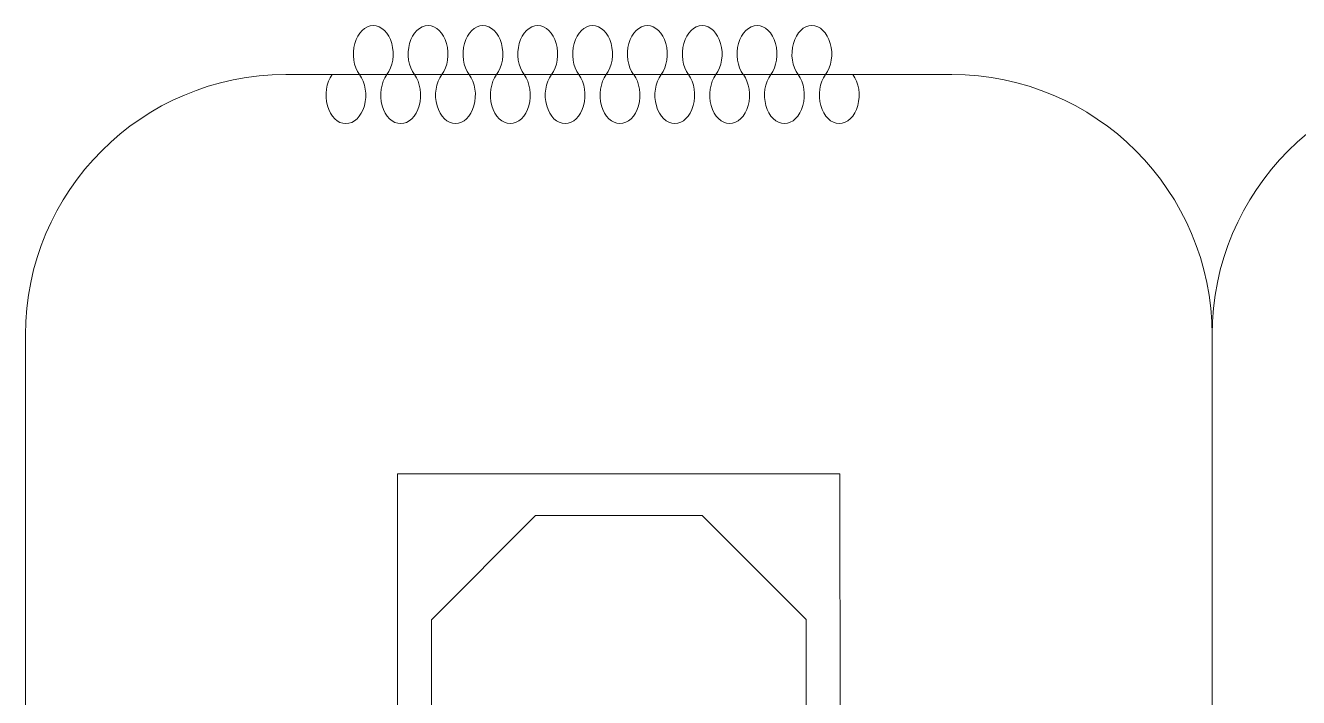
# Model space of a CAD drawing. Header units: metres. Extents: x -18745 to 220762, y -1579758 to -1356048.
# Drawn here: x 152433 to 154879, y -1409724 to -1408433 of the extents above; entities that cross this region are included whole.
import ezdxf

# ---------------------------------------------------------------- set-up
doc = ezdxf.new("R2010")
doc.units = ezdxf.units.M
doc.layers.get('0').update_dxf_attribs({"lineweight": 0})
doc.layers.add('A-100 - Copy$0$Medical Equipment and Furniture', color=8, linetype='Continuous', lineweight=0)
doc.layers.add('A-100 - Copy$0$Medical Equipment and Furniture1', color=8, linetype='Continuous', lineweight=5)

# ---------------------------------------------------------------- blocks, each defined once
blk = doc.blocks.new('A-100 - Copy$0$HF16786E-P')
at = {"layer": 'A-100 - Copy$0$Medical Equipment and Furniture1'}
for p, q in [((0, 0.425), (-2.14, 0.425)), ((-2.14, 0.425), (-2.14, -0.425)), ((-1.86, 0.36), (-2.06, 0.16)), ((-0.28, 0.36), (-1.86, 0.36)), ((-2.06, 0.16), (-2.06, -0.16)), ((-2.06, -0.16), (-1.86, -0.36)), ((-1.86, -0.36), (-0.28, -0.36)), ((-2.14, -0.425), (0, -0.425))]:
    blk.add_line(p, q, dxfattribs=at)
blk = doc.blocks.new('A-100 - Copy$0$CURTAIN')
for centre, start, end in [((-0.3386, 0.0395), 313.5684, 226.4316), ((-0.1881, 0.0395), 313.5684, 226.4316), ((-0.0376, 0.0395), 313.5684, 226.4316), ((0.1129, 0.0395), 313.5684, 226.4316), ((0.2633, 0.0395), 313.5684, 226.4316), ((0.4138, 0.0395), 313.5684, 226.4316), ((0.5643, 0.0395), 313.5684, 226.4316), ((0.7148, 0.0395), 313.5684, 226.4316), ((0.8653, 0.0395), 313.5684, 226.4316), ((0.0376, -0.0395), 133.5684, 46.4316), ((0.1881, -0.0395), 133.5684, 46.4316), ((0.3386, -0.0395), 133.5684, 46.4316), ((0.4891, -0.0395), 133.5684, 46.4316), ((0.6396, -0.0395), 133.5684, 46.4316), ((0.79, -0.0395), 133.5684, 46.4316), ((0.9405, -0.0395), 133.5684, 46.4316), ((-0.4138, -0.0395), 133.5684, 46.4316), ((-0.2633, -0.0395), 133.5684, 46.4316), ((-0.1129, -0.0395), 133.5684, 46.4316)]:
    blk.add_arc(centre, 0.0546, start, end)
blk = doc.blocks.new('A-100 - Copy')
at = {"layer": 'A-100 - Copy$0$Medical Equipment and Furniture'}
for p, q in [((152933.1, -1408527.7, 0), (154213.1, -1408527.7, 0)), ((152433.1, -1409027.7, 0), (152433.1, -1411527.7, 0)), ((154713.1, -1409027.7, 0), (154713.1, -1411527.7, 0))]:
    blk.add_line(p, q, dxfattribs=at)
for centre, start, end in [((152933.1, -1409027.7, 0), 90, 180), ((154213.1, -1409027.7, 0), 0, 90), ((155213.1, -1409027.7, 0), 90, 180)]:
    blk.add_arc(centre, 500, start, end, dxfattribs=at)
at = {"layer": 'A-100 - Copy$0$Medical Equipment and Furniture', "extrusion": (-6.38299e-11, 1.26698e-09, -1), "xscale": 699.9999999767327, "yscale": 1000, "zscale": 1000, "rotation": 359.9859298881509}
blk.add_blockref('A-100 - Copy$0$CURTAIN', (-153707.1, -1408527.7, 0), dxfattribs=at)
at = {"layer": 'A-100 - Copy$0$Medical Equipment and Furniture', "xscale": 1000, "yscale": 1000, "zscale": 1000, "rotation": 270.0149936594165}
blk.add_blockref('A-100 - Copy$0$HF16786E-P', (153573.7, -1411434.6, 0), dxfattribs=at)

msp = doc.modelspace()

# ---------------------------------------------------------------- block references
msp.add_blockref('A-100 - Copy', (0, 0))

doc.saveas('drawing.dxf')
